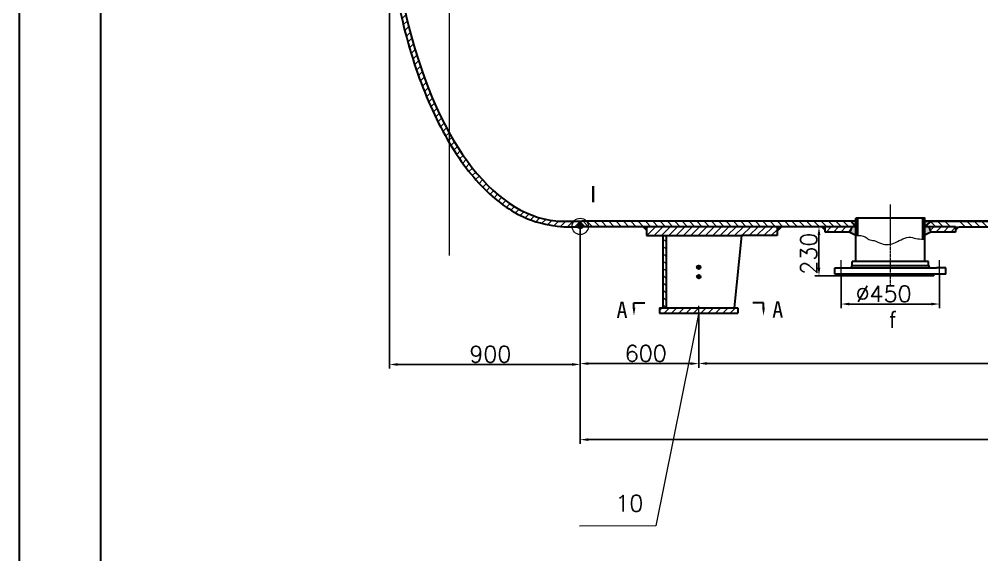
# Model space of a CAD drawing. Header units: millimetres. Extents: x 0 to 6120, y 0 to 841.
# Drawn here: x 0 to 294.8, y 424.4 to 588.6 of the extents above; entities that cross this region are included whole.
import ezdxf

# ---------------------------------------------------------------- set-up
doc = ezdxf.new("R2010")
doc.units = ezdxf.units.MM
doc.linetypes.add('CENTER2', pattern=[1.125, 0.75, -0.125, 0.125, -0.125])
for name, color, linetype, lineweight in [('尺寸线', 3, 'Continuous', 15), ('文字层', 7, 'Continuous', 15), ('粗实线', 7, 'Continuous', 30), ('细实线', 7, 'Continuous', 15), ('细点划线', 1, 'CENTER2', 18)]:
    doc.layers.add(name, color=color, linetype=linetype, lineweight=lineweight)
doc.styles.get("Standard").update_dxf_attribs({"font": 'txt.shx', "bigfont": 'gbcbig.shx'})
doc.dimstyles.new('ISO-25$0', dxfattribs={"dimtxt": 5, "dimasz": 2.5, "dimexe": 1.25, "dimexo": 0, "dimtad": 1, "dimdec": 0, "dimdsep": 46, "dimtxsty": 'Standard', "dimcen": 2.5, "dimdle": 5, "dimadec": 0, "dimazin": 0, "dimtfac": 1, "dimtdec": 0, "dimtmove": 0, "dimatfit": 2, "dimfxl": 0, "dimtolj": 1, "dimarcsym": 0})
pattern_1 = [(45, (0, 0), (-1.122532015133644, 1.122532015133644), [])]
pattern_2 = [(315, (0, 0), (1.122532015133644, 1.122532015133644), [])]

# ---------------------------------------------------------------- blocks, each defined once
blk = doc.blocks.new('*X335')
at = {"layer": '尺寸线'}
for points in [[(174.3368387418927, 460.0784532612283), (174.3368387418927, 459.2451199278949), (171.8368387418927, 459.6617865945616)], [(909.3431610389443, 460.0784532612283), (909.3431610389443, 459.2451199278949), (911.8431610389443, 459.6617865945616)]]:
    blk.add_hatch(color=0, dxfattribs=at).paths.add_polyline_path(points, flags=0)
at = {"layer": '尺寸线', "color": 0, "lineweight": -2}
for p, q in [((171.8368387418927, 525.0530485408609), (171.8368387418927, 458.4117865945616)), ((911.8431610389443, 526.606547836706), (911.8431610389443, 458.4117865945616)), ((174.3368387418927, 459.6617865945616), (909.3431610389443, 459.6617865945616))]:
    blk.add_line(p, q, dxfattribs=at)
at = {"layer": '尺寸线', "color": 0, "insert": (543.972362616923, 462.7867865945616), "char_height": 5, "width": 65.00000000000023, "attachment_point": 5}
blk.add_mtext('10200', dxfattribs=at)
blk = doc.blocks.new('*X341')
at = {"layer": '细实线'}
for p, q in [((279.090140664081, 526.606547836706), (280.790141514081, 524.906546986706)), ((281.3352046943482, 526.606547836706), (283.0352055443483, 524.906546986706)), ((283.5802687246156, 526.606547836706), (285.2802695746157, 524.906546986706)), ((288.0703967851491, 526.606547836706), (289.7703976351491, 524.906546986706)), ((290.3154608154164, 526.606547836706), (292.0154616654164, 524.906546986706)), ((292.5605248456836, 526.606547836706), (294.2605256956837, 524.906546986706)), ((294.8055888759509, 526.606547836706), (296.505589725951, 524.906546986706))]:
    blk.add_line(p, q, dxfattribs=at)
blk = doc.blocks.new('*X342')
at = {"layer": '文字层', "color": 0}
for p, q in [((208.2154448195354, 498.6541451475007), (194.9676709561516, 433.217154637766)), ((194.9676709561516, 433.217154637766), (171.6134106472973, 433.1777620365079))]:
    blk.add_line(p, q, dxfattribs=at)
blk = doc.blocks.new('*X345')
at = {"layer": '尺寸线'}
for points in [[(244.5678118919593, 522.406546986706), (245.4011452252926, 522.406546986706), (244.9844785586259, 524.906546986706)], [(244.5678118919593, 512.4065394867059), (245.4011452252926, 512.4065394867059), (244.9844785586259, 509.9065394867059)]]:
    blk.add_hatch(color=0, dxfattribs=at).paths.add_polyline_path(points, flags=0)
at = {"layer": '尺寸线', "color": 0, "lineweight": -2}
for p, q in [((246.8428285389441, 524.906546986706), (243.7344785586259, 524.906546986706)), ((244.9844785586259, 522.406546986706), (244.9844785586259, 512.4065394867059)), ((253.542831888944, 509.9065394867059), (243.7344785586259, 509.9065394867059))]:
    blk.add_line(p, q, dxfattribs=at)
at = {"layer": '尺寸线', "color": 0, "insert": (241.8594785586258, 516.6873169352896), "char_height": 5, "width": 38.5714285714285, "attachment_point": 5, "rotation": 90}
blk.add_mtext('230', dxfattribs=at)
blk = doc.blocks.new('*X353')
at = {"layer": '尺寸线'}
for points in [[(254.2931764716667, 501.6629841713561), (254.2931764716667, 500.8296508380227), (251.7931764716667, 501.2463175046894)], [(279.3925006062215, 501.6629841713561), (279.3925006062215, 500.8296508380227), (281.8925006062215, 501.2463175046894)]]:
    blk.add_hatch(color=0, dxfattribs=at).paths.add_polyline_path(points, flags=0)
at = {"layer": '尺寸线', "color": 0, "lineweight": -2}
for p, q in [((251.7931764716667, 510.356539711706), (251.7931764716667, 499.9963175046894)), ((281.8925006062215, 510.356539711706), (281.8925006062215, 499.9963175046894)), ((254.2931764716667, 501.2463175046894), (279.3925006062215, 501.2463175046894))]:
    blk.add_line(p, q, dxfattribs=at)
at = {"layer": '尺寸线', "color": 0, "insert": (264.7645791708763, 504.3713175046894), "char_height": 5, "width": 52.14285714285722, "attachment_point": 5}
blk.add_mtext('%%C450', dxfattribs=at)
blk = doc.blocks.new('*X357')
at = {"layer": '尺寸线'}
for points in [[(210.6531101506021, 483.4302950175992), (210.6531101506021, 482.5969616842659), (208.1531101506021, 483.0136283509325)], [(873.3431430389442, 483.4302950175992), (873.3431430389442, 482.5969616842659), (875.8431430389442, 483.0136283509325)]]:
    blk.add_hatch(color=0, dxfattribs=at).paths.add_polyline_path(points, flags=0)
at = {"layer": '尺寸线', "color": 0, "lineweight": -2}
for p, q in [((208.1531101506021, 498.436464184928), (208.1531101506021, 481.7636283509325)), ((875.8431430389442, 498.462934749409), (875.8431430389442, 481.7636283509325)), ((210.6531101506021, 483.0136283509325), (873.3431430389442, 483.0136283509325))]:
    blk.add_line(p, q, dxfattribs=at)
at = {"layer": '尺寸线', "color": 0, "insert": (537.4664676681266, 486.1386283509325), "char_height": 5, "width": 52.85714285714312, "attachment_point": 5}
blk.add_mtext('9000', dxfattribs=at)
blk = doc.blocks.new('*X359')
at = {"layer": '尺寸线'}
for points in [[(115.9121715047263, 483.1350500023695), (115.9121715047263, 482.3017166690361), (113.4121715047263, 482.7183833357028)], [(169.3427910389442, 483.1350500023695), (169.3427910389442, 482.3017166690361), (171.8427910389442, 482.7183833357028)]]:
    blk.add_hatch(color=0, dxfattribs=at).paths.add_polyline_path(points, flags=0)
at = {"layer": '尺寸线', "color": 0, "lineweight": -2}
for p, q in [((113.4121715047264, 636.8066029367059), (113.4121715047263, 481.4683833357028)), ((171.8427910389442, 524.906546986706), (171.8427910389442, 481.4683833357028)), ((115.9121715047263, 482.7183833357028), (169.3427910389442, 482.7183833357028))]:
    blk.add_line(p, q, dxfattribs=at)
at = {"layer": '尺寸线', "color": 0, "insert": (144.2997407123744, 485.8433833357028), "char_height": 5, "width": 38.5714285714285, "attachment_point": 5}
blk.add_mtext('900', dxfattribs=at)
blk = doc.blocks.new('*X360')
at = {"layer": '尺寸线'}
for points in [[(174.3427910389441, 483.3983954396298), (174.3427910389441, 482.5650621062965), (171.8427910389441, 482.9817287729632)], [(205.6531101506021, 483.3983954396298), (205.6531101506021, 482.5650621062965), (208.1531101506021, 482.9817287729632)]]:
    blk.add_hatch(color=0, dxfattribs=at).paths.add_polyline_path(points, flags=0)
at = {"layer": '尺寸线', "color": 0, "lineweight": -2}
for p, q in [((171.8427910389441, 524.906546986706), (171.8427910389441, 481.7317287729632)), ((208.1531101506021, 498.436464184928), (208.1531101506021, 481.7317287729632)), ((174.3427910389441, 482.9817287729632), (205.6531101506021, 482.9817287729632))]:
    blk.add_line(p, q, dxfattribs=at)
at = {"layer": '尺寸线', "color": 0, "insert": (191.9301260817183, 486.1067287729632), "char_height": 5, "width": 37.85714285714278, "attachment_point": 5}
blk.add_mtext('600', dxfattribs=at)

msp = doc.modelspace()

# ---------------------------------------------------------------- hatches: boundary and pattern name
at = {"layer": '粗实线'}
for points in [[(187.8879842894414, 500.1120584079335), (188.7213180394413, 500.1120584079335), (188.3046511644413, 497.6120571579337)], [(228.4182360117625, 500.1120584079335), (227.5849022617626, 500.1120584079335), (228.0015691367626, 497.6120571579337)]]:
    msp.add_hatch(color=256, dxfattribs=at).paths.add_polyline_path(points, flags=0)
at = {"layer": '细实线'}
h = msp.add_hatch(dxfattribs=at)
h.set_pattern_fill('ANSI31', color=256, scale=0.5, style=0)
h.set_pattern_definition(pattern_1)
edge = h.paths.add_edge_path(flags=0)
edge.add_ellipse((166.8012228948201, 636.6065190692527), major_axis=(-0.05542087302204303, 109.9999677422328), ratio=0.4853551486428468, start_angle=89.7564089434738, end_angle=178.7307194969359)
edge.add_line((113.4121715047263, 636.8066029367059), (111.9122730976021, 636.806602936706))
edge.add_spline(control_points=[(111.9122730976023, 636.8066029367059), (111.9116754966419, 635.7180548452496), (111.9188863778836, 634.6294741461872), (112.0687070739648, 623.7913067397895), (112.8321719769542, 614.0774431747857), (115.5662257865372, 595.3828238860052), (117.5364745042343, 586.4036025536356), (122.5558551140989, 569.7895654422093), (125.6042454381331, 562.1559627065425), (132.589542341969, 548.7492704799962), (136.5254880175157, 542.9761750105107), (145.0609121140583, 533.6884908339081), (149.6633593358383, 530.1718778660903), (157.6704588567234, 526.4520243096555), (160.9642184806057, 525.5369274971182), (166.8390784580708, 524.9071489587272)], knot_values=[0, 0, 0, 0, 2.602818505375537, 2.602818505375537, 25.92452321171471, 25.92452321171471, 49.24622791805389, 49.24622791805389, 72.56793262439307, 72.56793262439307, 95.88963733073224, 95.88963733073224, 119.2113420370714, 119.2113420370714, 134.7790276261717, 134.7790276261717, 134.7790276261717, 134.7790276261717], weights=[1, 1, 1, 1, 1, 1, 1, 1, 1, 1, 1, 1, 1, 1, 1, 1], degree=3, periodic=0)
edge.add_line((166.8390784580708, 524.907148958727), (166.8383634631327, 526.6065481927293))
edge.add_ellipse((166.842788538944, 636.606602836706), major_axis=(-2.020668228926742e-14, -110.000055), ratio=0.5, start_angle=358.7394974438011, end_angle=359.9976951087098)
h = msp.add_hatch(dxfattribs=at)
h.set_pattern_fill('ANSI31', color=256, scale=0.5, style=0)
h.set_pattern_definition(pattern_1)
edge = h.paths.add_edge_path(flags=0)
edge.add_line((170.0563539391944, 526.606547836706), (166.8383634632828, 526.606547836706))
edge.add_line((166.8383634632828, 526.606547836706), (166.8390784580711, 524.9071489587271))
edge.add_spline(control_points=[(166.8390784580708, 524.9071489587272), (166.8403150373329, 524.9070163987882), (166.8415517309495, 524.9068838514901), (166.8427885389442, 524.9067513168302)], knot_values=[0, 0, 0, 0, 0.003731329410168906, 0.003731329410168906, 0.003731329410168906, 0.003731329410168906], weights=[1, 1, 1, 1], degree=3, periodic=0)
edge.add_line((166.8427885389447, 524.9067513168302), (169.3767496038477, 524.9067513168302))
edge.add_arc((171.8427910389443, 524.9065469867058), 2.466041443561632, 136.4201939291305, 179.9952526126918, ccw=False)
edge = h.paths.add_edge_path(flags=0)
edge.add_line((171.7427909889441, 526.4065477367059), (171.7427909889441, 526.606547836706))
edge.add_line((171.7427909889441, 526.606547836706), (170.0563539391944, 526.606547836706))
edge.add_arc((171.8427905952849, 524.9065471640876), 2.466040999887669, 136.4201898087469, 179.9952567331431)
edge.add_line((169.3767496038477, 524.9067513168302), (170.9619400226914, 524.9067513168303))
edge.add_line((170.9619400226914, 524.9067513168303), (171.7427909889441, 526.4065477367059))
h = msp.add_hatch(color=256, dxfattribs=at)
edge = h.paths.add_edge_path(flags=0)
edge.add_line((171.942791088944, 526.4065477367059), (171.942791088944, 526.6065478367059))
edge.add_line((171.942791088944, 526.606547836706), (171.7427909889439, 526.606547836706))
edge.add_line((171.7427909889443, 526.606547836706), (171.7427909889443, 526.4065477367062))
edge.add_line((171.7427909889441, 526.4065477367062), (170.9619400226911, 524.906546986706))
edge.add_ellipse((171.8427910389441, 524.906546986706), major_axis=(-0.8808510162528821, 1.078731377579785e-16), ratio=0.4541065317737476, start_angle=0, end_angle=180)
edge.add_line((172.7236420551967, 524.9065469867058), (171.942791088944, 526.406547736706))
h = msp.add_hatch(dxfattribs=at)
h.set_pattern_fill('ANSI31', color=256, scale=0.25, angle=270, style=0)
h.set_pattern_definition([(315, (0, 0), (0.5612660075668222, 0.5612660075668219), [])])
edge = h.paths.add_edge_path(flags=0)
edge.add_line((173.6292281386939, 526.606547836706), (172.4302942818927, 526.606547836706))
edge.add_line((172.4302942818927, 526.606547836706), (171.942791088944, 526.6065478367059))
edge.add_line((171.942791088944, 526.6065478367059), (171.9427910889442, 526.406547736706))
edge.add_line((171.9427910889442, 526.406547736706), (172.7236420551972, 524.9065469867061))
edge.add_line((172.7236420551972, 524.9065469867061), (174.3088324825057, 524.9065469867061))
edge.add_arc((171.8427903576714, 524.9065467143554), 2.466042124834403, 6.273926991560447e-06, 43.57979968923311)
h = msp.add_hatch(dxfattribs=at)
h.set_pattern_fill('ANSI31', color=256, scale=0.5, angle=270, style=0)
h.set_pattern_definition(pattern_2)
edge = h.paths.add_edge_path(flags=0)
edge.add_line((254.7680930420613, 526.606547836706), (173.6292281386936, 526.606547836706))
edge.add_arc((171.8427903576709, 524.906546714355), 2.466042124834819, 6.2739269992562186e-06, 43.57979968923098, ccw=False)
edge.add_line((174.3088324825057, 524.906546986706), (183.0467756773876, 524.9078042429655))
edge.add_line((183.0467756773876, 524.9078042429655), (222.7364945657296, 524.906546986706))
edge.add_line((222.7364945657296, 524.906546986706), (255.9428332389441, 524.906546986706))
edge.add_line((255.9428332389441, 524.906546986706), (255.9428332389441, 525.206546986706))
edge.add_line((255.9428332389441, 525.206546986706), (254.7680930420613, 526.606547836706))
for points in [[(192.1531021506021, 524.906546986706), (191.8428010389441, 524.906546986706), (190.7388878811221, 524.906546986706), (192.1531021506021, 523.4923327172261)], [(233.5673364200818, 524.906546986706), (232.153122150602, 524.906546986706), (232.153122150602, 523.4923327172261)], [(246.8428285389441, 524.906546986706), (245.7114571233599, 524.906546986706), (246.8428285389441, 523.7751755711218)], [(256.2428332389441, 526.606547836706), (254.7680930420615, 526.6065478367061), (255.9428332389441, 525.2065469867059), (255.9428332389441, 524.906546986706), (255.042833238944, 524.906546986706), (254.4604805729418, 523.3065461867061), (256.2428332389441, 522.4065461867061)], [(278.6428438389439, 524.906546986706), (277.7428438389438, 524.906546986706), (277.7428438389443, 525.206546986706), (279.4112998815665, 526.606547836706), (277.4428438389441, 526.606547836706), (277.4428438389441, 524.906546986706), (277.4428438389441, 522.3873441121353), (279.2318399236633, 523.2882935437926)], [(287.9742199545281, 524.906546986706), (286.8428485389441, 524.906546986706), (286.8428485389438, 523.775175571122)]]:
    msp.add_hatch(color=256, dxfattribs=at).paths.add_polyline_path(points, flags=0)
h = msp.add_hatch(dxfattribs=at)
h.set_pattern_fill('ANSI31', color=256, scale=0.5, style=0)
h.set_pattern_definition(pattern_1)
h.paths.add_polyline_path([(232.153122150602, 524.906546986706), (211.8428110389441, 524.906546986706), (211.8428110389441, 522.236476084928), (221.2203608128084, 522.236476084928), (232.153122150602, 522.236476084928)], flags=0)
h.paths.add_polyline_path([(211.8428110389441, 524.906546986706), (192.1531021506021, 524.906546986706), (192.1531021506021, 522.236476084928), (198.153105150602, 522.236476084928), (211.8428110389441, 522.236476084928)], flags=0)
h = msp.add_hatch(dxfattribs=at)
h.set_pattern_fill('ANSI31', color=256, scale=0.5, style=0)
h.set_pattern_definition(pattern_1)
h.paths.add_polyline_path([(255.042833238944, 524.906546986706), (246.8428285389441, 524.906546986706), (246.8428285389441, 523.306546186706), (254.4604805729418, 523.3065461867061)], flags=0)
h = msp.add_hatch(dxfattribs=at)
h.set_pattern_fill('ANSI31', color=256, scale=0.5, style=0)
h.set_pattern_definition(pattern_1)
edge = h.paths.add_edge_path(flags=0)
edge.add_line((256.842833538944, 526.606547836706), (256.842833538944, 527.606548336706))
edge.add_line((256.8428335389442, 527.606548336706), (256.2428332389441, 527.6065483367059))
edge.add_line((256.2428332389441, 527.6065483367059), (256.2428332389441, 522.190644187157))
edge.add_spline(control_points=[(256.2428332389441, 522.1906441871569), (256.4460866708678, 522.2094681418588), (256.646619256084, 522.2228470994262), (256.842833538944, 522.2300440887382)], knot_values=[0, 0, 0, 0, 0.6013700386321709, 0.6013700386321709, 0.6013700386321709, 0.6013700386321709], weights=[1, 1, 1, 1], degree=3, periodic=0)
edge.add_line((256.8428335389442, 522.2300440887383), (256.842833538944, 526.606547836706))
h = msp.add_hatch(dxfattribs=at)
h.set_pattern_fill('ANSI31', color=256, scale=0.5, style=0)
h.set_pattern_definition(pattern_1)
edge = h.paths.add_edge_path(flags=0)
edge.add_line((277.4428438389441, 524.906546986706), (277.4428438389441, 526.606547836706))
edge.add_line((277.4428438389441, 526.606547836706), (277.4428438389441, 527.606548336706))
edge.add_line((277.4428438389441, 527.6065483367059), (276.842843538944, 527.6065483367059))
edge.add_line((276.8428435389442, 527.6065483367059), (276.8428435389442, 526.6065478367059))
edge.add_line((276.8428435389442, 526.606547836706), (276.8428435389442, 521.2676454176075))
edge.add_line((276.8428435389442, 521.2676454176075), (276.8404306251794, 521.1618353582151))
edge.add_spline(control_points=[(276.8404306251791, 521.1618353582151), (277.0437447755924, 521.15719894165), (277.2452150421757, 521.148471511965), (277.4428438389441, 521.1289495691007)], knot_values=[0, 0, 0, 0, 0.6034554640922072, 0.6034554640922072, 0.6034554640922072, 0.6034554640922072], weights=[1, 1, 1, 1], degree=3, periodic=0)
edge.add_line((277.4428438389441, 521.1289495691007), (277.4428438389441, 524.9065469867058))
h = msp.add_hatch(dxfattribs=at)
h.set_pattern_fill('ANSI31', color=256, scale=0.5, style=0)
h.set_pattern_definition(pattern_1)
h.paths.add_polyline_path([(286.8428485389441, 524.906546986706), (278.6428438389439, 524.906546986706), (279.2318399236633, 523.2882935437926), (286.8428485389441, 523.3065461867061)], flags=0)
h = msp.add_hatch(dxfattribs=at)
h.set_pattern_fill('ANSI31', color=256, scale=0.5, angle=270, style=0)
h.set_pattern_definition(pattern_2)
h.paths.add_polyline_path([(198.153105150602, 522.236476084928), (197.153104650602, 522.236476084928), (197.153104650602, 500.036464984928), (198.153105150602, 500.036464984928)], flags=0)
h = msp.add_hatch(dxfattribs=at)
h.set_pattern_fill('ANSI31', color=256, scale=0.5, style=0)
h.set_pattern_definition(pattern_1)
h.paths.add_polyline_path([(208.1531101506021, 500.036464984928), (198.153105150602, 500.036464984928), (197.153104650602, 500.036464984928), (196.1531041506021, 500.036464984928), (196.1531041506021, 498.436464184928), (208.1531101506021, 498.436464184928)], flags=0)
h.paths.add_polyline_path([(220.153116150602, 500.036464984928), (208.1531101506021, 500.036464984928), (208.1531101506021, 498.4364641849279), (220.153116150602, 498.4364641849279)], flags=0)

# ---------------------------------------------------------------- linework, layer by layer
at = {"layer": '粗实线', "color": 0}
for p, q in [((0, 841), (0, 0)), ((25, 10), (25, 831.0000000000001))]:
    msp.add_line(p, q, dxfattribs=at)
at = {"layer": '粗实线'}
for p, q in [((166.8427885389442, 526.606547836706), (172.4302942818927, 526.606547836706)), ((166.8427885389442, 524.9067513168302), (170.9619400226911, 524.9067513168302)), ((256.2428332389441, 526.606547836706), (172.4302942818927, 526.606547836706)), ((256.0428331389439, 524.906546986706), (172.7236420551969, 524.906546986706)), ((222.7364945657296, 524.9078042429655), (183.0467756773876, 524.9078042429655)), ((192.1531021506021, 524.906546986706), (192.1531021506021, 522.236476084928)), ((232.153122150602, 524.906546986706), (232.153122150602, 522.236476084928)), ((246.8428285389441, 523.306546186706), (246.8428285389441, 524.906546986706)), ((255.042833238944, 524.906546986706), (254.4604805729418, 523.306546186706)), ((255.9428332389441, 525.206546986706), (254.7680930420613, 526.606547836706)), ((255.9428332389441, 524.906546986706), (255.9428332389441, 525.206546986706)), ((256.2428332389441, 522.1906441871569), (256.2428332389441, 527.6065483367059)), ((277.474215279361, 527.6065483367059), (256.2428332389441, 527.6065483367059)), ((256.2428332389441, 518.1744900043074), (256.2428332389441, 524.906546986706)), ((256.842833538944, 526.606547836706), (256.842833538944, 527.6065483367059)), ((256.842833538944, 522.230044088742), (256.842833538944, 526.606547836706)), ((276.8428435389442, 526.606547836706), (276.8428435389442, 527.6065483367059)), ((276.8428435389442, 521.2676454176088), (276.8428435389442, 526.606547836706)), ((277.4428438389441, 524.906546986706), (277.4428438389441, 527.6065483367059)), ((277.4428438389441, 526.606547836706), (816.1931132139439, 526.6065478367059)), ((803.8315288535407, 526.606547836706), (277.4428438389441, 526.606547836706)), ((277.4428438389441, 524.906546986706), (277.4428438389441, 526.606547836706)), ((277.4428438389441, 518.1744900043074), (277.4428438389441, 524.906546986706)), ((286.8428485389441, 524.906546986706), (277.6789526504385, 524.906546986706)), ((277.7428438389441, 525.206546986706), (279.4112998815665, 526.606547836706)), ((277.7428438389441, 524.906546986706), (277.7428438389441, 525.206546986706)), ((278.6428438389441, 524.906546986706), (279.2318399236633, 523.2882935437927)), ((286.8428485389441, 524.906546986706), (286.8428485389441, 523.306546186706)), ((287.9742199545281, 524.906546986706), (803.8315288535407, 524.906546986706)), ((192.1531021506021, 522.236476084928), (197.1531046506022, 522.236476084928)), ((197.153104650602, 522.236476084928), (198.153105150602, 522.236476084928)), ((197.153104650602, 522.236476084928), (197.153104650602, 500.036464984928)), ((197.153104650602, 522.236476084928), (197.153104650602, 500.036464984928)), ((197.1531046506022, 522.236476084928), (198.153105150602, 522.236476084928)), ((198.153105150602, 522.236476084928), (221.2203608128084, 522.236476084928)), ((198.153105150602, 522.236476084928), (198.153105150602, 500.036464984928)), ((221.2203608128084, 522.236476084928), (218.953115550602, 500.036464984928)), ((232.153122150602, 522.236476084928), (221.2203608128084, 522.236476084928)), ((254.4604805729418, 523.3065461867061), (246.8428285389441, 523.306546186706)), ((254.4604805729418, 523.3065461867061), (256.2428332389441, 522.4065461867061)), ((279.2318399236633, 523.2882935437927), (277.4428438389441, 522.3873441121352)), ((286.8428485389441, 523.306546186706), (279.2318399236633, 523.2882935437927)), ((256.2428332389441, 514.306541686706), (256.2428332389441, 518.1744900043074)), ((277.4428438389441, 514.306541686706), (277.4428438389441, 518.1744900043074)), ((278.5428443889441, 514.306541686706), (255.1428326889441, 514.306541686706)), ((255.1428326889441, 513.106541086706), (255.1428326889441, 514.306541686706)), ((255.1428326889441, 513.106541086706), (278.5428443889441, 513.1065410867061)), ((278.5428443889441, 513.106541086706), (278.5428443889441, 514.306541686706)), ((249.8428300389442, 512.306540686706), (254.342832288944, 512.306540686706)), ((249.8428300389442, 510.356539711706), (249.8428300389442, 512.306540686706)), ((283.842847038944, 510.356539711706), (249.8428300389442, 510.356539711706)), ((253.542831888944, 509.9065394867059), (253.542831888944, 510.356539711706)), ((254.342832288944, 512.306540686706), (279.3428447889441, 512.306540686706)), ((279.3428447889441, 512.306540686706), (280.9428455889442, 512.306540686706)), ((280.142845188944, 509.9065394867059), (280.142845188944, 510.356539711706)), ((283.842847038944, 512.306540686706), (280.942845588944, 512.306540686706)), ((283.842847038944, 510.356539711706), (283.842847038944, 512.306540686706)), ((280.142845188944, 509.9065394867059), (253.542831888944, 509.9065394867059)), ((188.3046511644413, 500.1120584079335), (188.3046511644413, 501.6075093455977)), ((188.3046511644413, 501.6064933181156), (191.6129372143591, 501.6064933181156)), ((197.153104650602, 501.6054772906332), (197.153104650602, 501.6054772906332)), ((197.153104650602, 501.6054772906332), (197.153104650602, 501.6054772906332)), ((197.153104650602, 501.6054772906332), (197.153104650602, 501.6054772906332)), ((228.0015691367626, 501.6064933181156), (224.6932830868448, 501.6064933181156)), ((228.0015691367626, 500.1120584079335), (228.0015691367626, 501.6075093455977)), ((196.1531041506018, 500.036464984928), (197.153104650602, 500.036464984928)), ((196.1531041506018, 500.036464984928), (196.1531041506018, 498.436464184928)), ((196.1531041506018, 498.436464184928), (220.1531161506018, 498.436464184928)), ((197.153104650602, 500.036464984928), (198.153105150602, 500.036464984928)), ((198.153105150602, 500.036464984928), (220.1531161506018, 500.036464984928)), ((220.1531161506018, 500.036464984928), (220.1531161506018, 498.436464184928))]:
    msp.add_line(p, q, dxfattribs=at)
for centre in [(208.1531101506021, 512.5153667758034), (208.1531101506021, 509.6308210012253)]:
    msp.add_circle(centre, 0.550000275, dxfattribs=at)
for centre, radius, start, end in [((254.342832288944, 513.1065410867061), 0.8000004000000445, 270, 359.9999999999918), ((279.3428447889441, 513.1065410867061), 0.8000003999999876, 180, 270)]:
    msp.add_arc(centre, radius, start, end, dxfattribs=at)
for centre, major_axis, ratio, start_param, end_param in [((166.8012228948201, 636.6065190692527), (-0.05542087302204303, 109.9999677422328), 0.4853551486428468, 0.9293199587672308, 3.095973736220774), ((166.842788538944, 636.606602836706), (-2.020668228926742e-14, -110.000055), 0.5, 6.239206742685266, 6.283185307179586)]:
    msp.add_ellipse(centre, major_axis=major_axis, ratio=ratio, start_param=start_param, end_param=end_param, dxfattribs=at)
msp.add_open_spline([(122.2930752835734, 702.1123925272245), (120.8982743086626, 698.1849945146107), (119.6303086998541, 694.0724349990621), (116.2244334388658, 681.2344265316935), (114.5058647884437, 672.0482214089868), (112.2930881194939, 653.0758965232739), (111.7991496356758, 643.2913405684278), (112.0687070739648, 623.7913067397895), (112.8321719769542, 614.0774431747857), (115.5662257865372, 595.3828238860052), (117.5364745042343, 586.4036025536356), (122.5558551140989, 569.7895654422093), (125.6042454381331, 562.1559627065425), (132.589542341969, 548.7492704799962), (136.5254880175157, 542.9761750105107), (145.0609121140583, 533.6884908339081), (149.6633593358383, 530.1718778660903), (157.671133528562, 526.4517108777526), (160.9656050690091, 525.5365422913274), (166.8427885389442, 524.9067513168302)], degree=3, knots=[0, 0, 0, 0, 785.9313803043727, 785.9313803043727, 2366.683578257515, 2366.683578257515, 3947.435776210657, 3947.435776210657, 5528.187974163799, 5528.187974163799, 7108.940172116942, 7108.940172116942, 8689.692370070085, 8689.692370070085, 10270.44456802323, 10270.44456802323, 11851.19676597637, 11851.19676597637, 12906.60130494648, 12906.60130494648, 12906.60130494648, 12906.60130494648], dxfattribs=at)
at = {"layer": '细实线'}
for p, q in [((131.6051119702645, 753.769048601261), (131.7051120202643, 516.08903255327)), ((170.9619400226911, 524.906546986706), (171.7427909889441, 526.406547736706)), ((171.7427909889441, 526.4065477367059), (170.9619400226911, 524.9067513168302)), ((171.7427909889441, 526.606547836706), (171.7427909889441, 526.4065477367059)), ((171.7427909889441, 526.606547836706), (171.7427909889441, 526.406547736706)), ((171.8368387418925, 525.0530485408609), (171.8345039063975, 524.5065644895676)), ((171.8368387418925, 526.606547836706), (171.8368387418925, 525.0530485408609)), ((171.9427910889442, 526.606547836706), (171.9427910889442, 526.4065477367059)), ((172.7236420551969, 524.906546986706), (171.9427910889442, 526.406547736706)), ((233.567336420082, 524.906546986706), (232.1467837535242, 523.4859943201482)), ((245.7114571233601, 524.906546986706), (246.8428285389441, 523.7751755711221)), ((287.9742199545281, 524.906546986706), (286.8428485389441, 523.7751755711221)), ((286.8428485389441, 524.906546986706), (287.9742199545281, 524.906546986706)), ((276.8428435389442, 521.2676454176088), (276.8404306251791, 521.1618353582151)), ((197.153104650602, 500.036464984928), (198.153105150602, 500.036464984928))]:
    msp.add_line(p, q, dxfattribs=at)
msp.add_circle((171.8368387418927, 525.0530485408875), 2.5, dxfattribs=at)
msp.add_ellipse((171.8427910389441, 524.906546986706), major_axis=(-0.8808510162528821, 1.078731377579785e-16), ratio=0.4541065317737476, start_param=0, end_param=3.141592653589793, dxfattribs=at)
msp.add_open_spline([(256.2428332389441, 522.1906441871569), (257.3608212312092, 522.2941846544668), (259.1212319005108, 522.1901606643115), (260.2188708710555, 520.8308373294831), (262.2079117754074, 520.7974497222489), (264.5696544706548, 519.1503987930246), (268.0296676527259, 519.6716893650372), (270.5916411536491, 521.3465014206348), (273.0466714067711, 521.9603708242048), (275.1815638944115, 521.056467118281), (276.7261267738309, 521.1997474984704), (277.4428438389441, 521.1289495691007)], degree=3, knots=[0, 0, 0, 0, 1006.3192009488, 1710.523226187505, 2488.528250654378, 3646.689241571546, 5748.11930770205, 6943.324139364551, 8122.823837581484, 9171.377515872664, 10206.33131519563, 10206.33131519563, 10206.33131519563, 10206.33131519563], dxfattribs=at)
at = {"layer": '细点划线'}
for p, q in [((266.8428385389441, 506.8300442008147), (266.8428385389441, 531.7235038036627)), ((208.1531101506021, 511.8153664258034), (208.1531101506021, 513.2153671258035)), ((251.7931764716668, 506.657748434842), (251.7931764716666, 514.6796667244488)), ((281.8925006062216, 506.6577484348425), (281.8925006062216, 514.6796667244492)), ((208.853110500602, 512.5153667758034), (207.4531098006021, 512.5153667758034)), ((208.1531101506021, 510.3308213512253), (208.1531101506021, 508.9308206512253)), ((207.4531098006021, 509.6308210012253), (208.853110500602, 509.6308210012253)), ((208.1531101506021, 497.4463044567597), (208.1531101506021, 500.8097663192437))]:
    msp.add_line(p, q, dxfattribs=at)

# ---------------------------------------------------------------- block references
at = {"layer": '文字层', "color": 0}
msp.add_blockref('*X342', (0, 0), dxfattribs=at)
at = {"layer": '细实线'}
msp.add_blockref('*X341', (0, 0), dxfattribs=at)

# ---------------------------------------------------------------- texts
at = {"layer": '文字层', "color": 0, "char_height": 5, "attachment_point": 1}
for s, insert, width in [('{\\fSimSun|b0|i0|c91|p7;Ⅰ}', (172.4025160426829, 537.448729859809), 99.5805199037799), ('{\\fsimsun|b0|i0|c91|p7;A}', (182.9446340867266, 501.9754278287844), 8.930107656616201), ('{\\fsimsun|b0|i0|c91|p7;A}', (230.6527317810455, 502.0428238303009), 8.930107656616201), ('f', (266.3438545181154, 498.9893951026361), 9.702525746829224), ('10', (182.6114983533496, 442.6276190215465), 14.15828056943906)]:
    msp.add_mtext(s, dxfattribs=dict(at, insert=insert, width=width))

# ---------------------------------------------------------------- dimensions: what is measured, and where the dimension line sits
at = {"layer": '尺寸线'}
for base, p1, p2, text, picture, middle in [((171.8427910389442, 482.7183833357028), (113.4121715047264, 636.8066029367059), (171.8427910389442, 524.906546986706), '900', '*X359', (144.2997407123744, 482.7183833357028)), ((911.8431610389443, 459.6617865945616), (171.8368387418927, 525.0530485408609), (911.8431610389443, 526.606547836706), '10200', '*X335', (543.972362616923, 459.6617865945616)), ((208.1531101506021, 482.9817287729632), (171.8427910389441, 524.906546986706), (208.1531101506021, 498.436464184928), '600', '*X360', (191.9301260817183, 482.9817287729632)), ((281.8925006062215, 501.2463175046894), (251.7931764716667, 510.356539711706), (281.8925006062215, 510.356539711706), '%%C450', '*X353', (264.7645791708764, 501.2463175046894)), ((875.8431430389442, 483.0136283509325), (208.1531101506021, 498.436464184928), (875.8431430389442, 498.462934749409), '9000', '*X357', (537.4664676681266, 483.0136283509325))]:
    dim = msp.add_linear_dim(base=base, p1=p1, p2=p2, text=text, dimstyle='ISO-25$0', override={"dimsah": 1}, dxfattribs=at)
    dim.commit()
    dim.dimension.update_dxf_attribs({"geometry": picture, "text_midpoint": middle, "dimtype": 160})
dim = msp.add_linear_dim(base=(244.9844785586259, 509.9065394867059), p1=(246.8428285389441, 524.906546986706), p2=(253.542831888944, 509.9065394867059), angle=90, text='230', dimstyle='ISO-25$0', override={"dimsah": 1}, dxfattribs=at)
dim.commit()
dim.dimension.update_dxf_attribs({"geometry": '*X345', "text_midpoint": (244.9844785586259, 516.6873169352896), "dimtype": 160})

doc.saveas('drawing.dxf')
